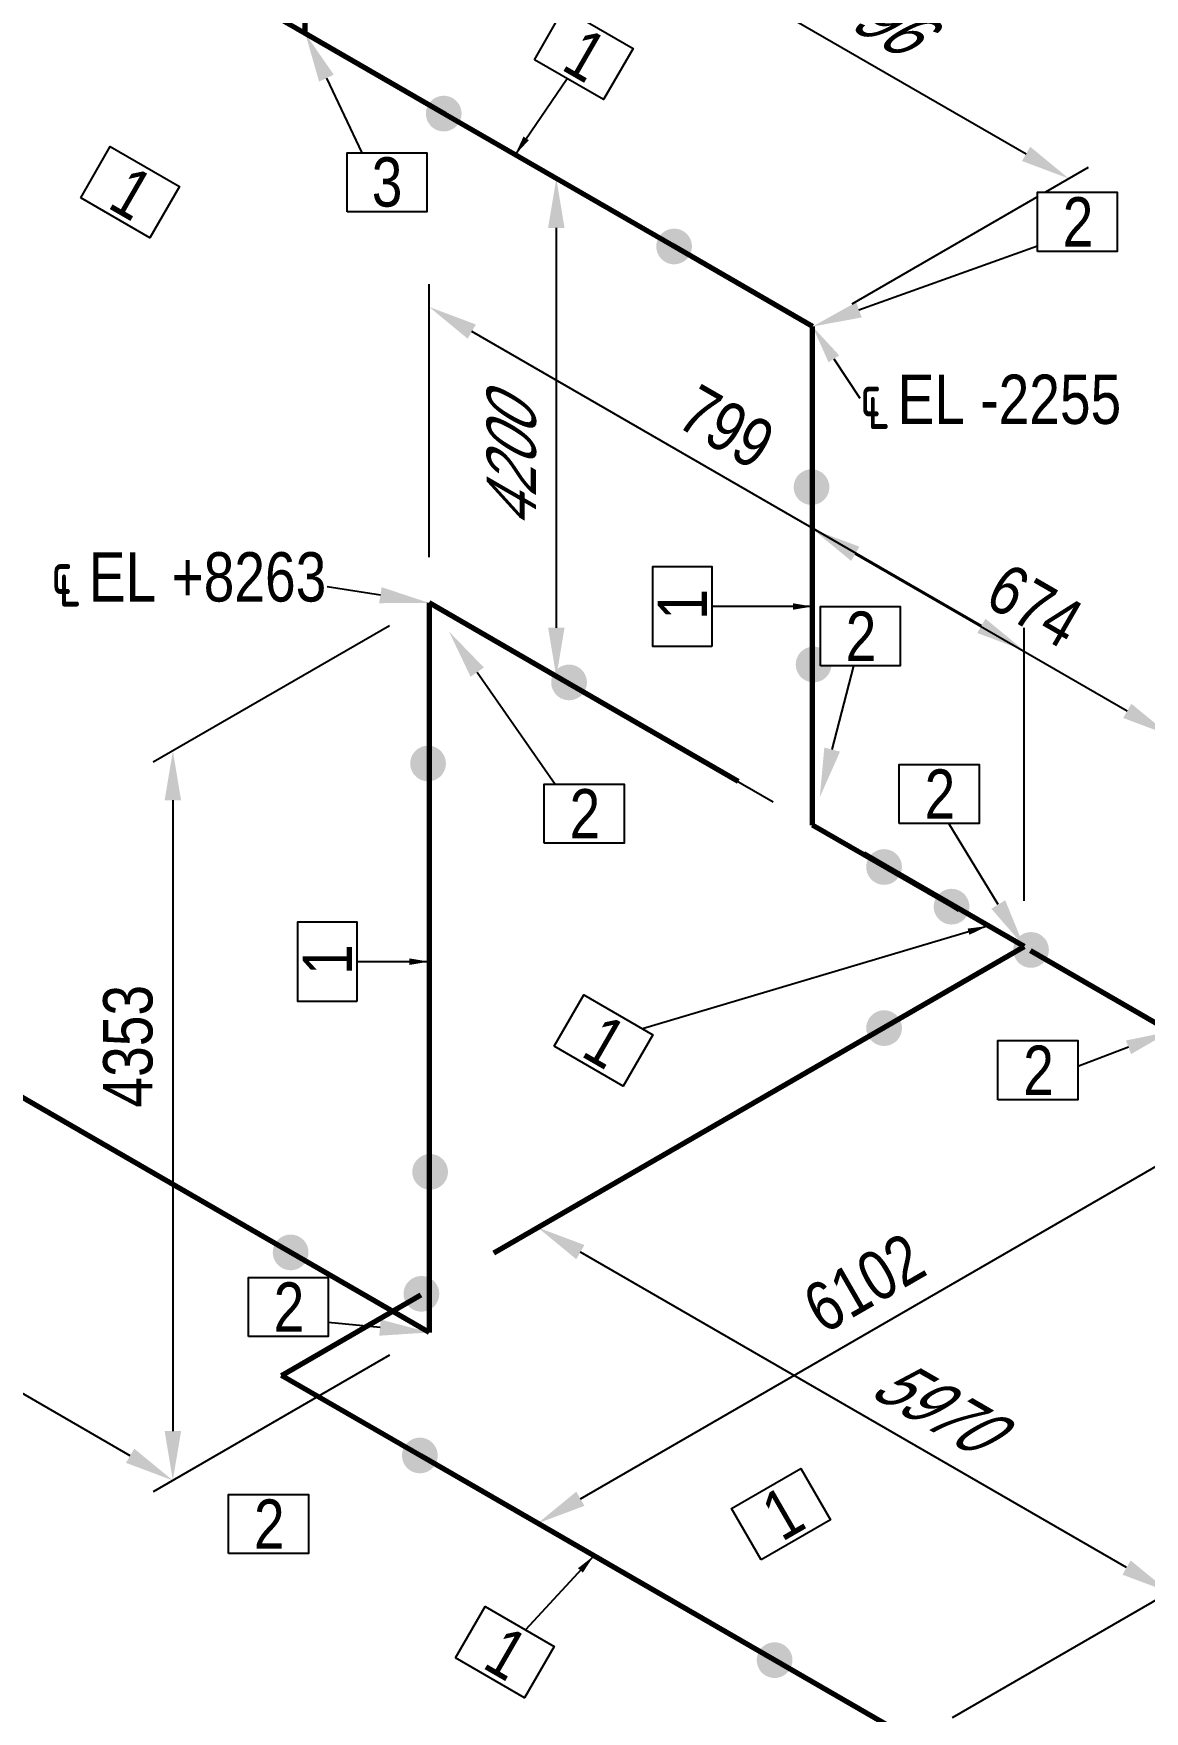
# Model space of a CAD drawing. Header units: millimetres. Extents: x 0 to 594, y 0 to 420.
# Drawn here: x 206.3 to 262.6, y 194.9 to 279.9 of the extents above; entities that cross this region are included whole.
import ezdxf
from ezdxf import colors
from ezdxf.entities.mleader import LeaderData, LeaderLine
from ezdxf.enums import TextEntityAlignment as Align
from ezdxf.math import Vec2, Vec3

# ---------------------------------------------------------------- set-up
doc = ezdxf.new("R2010")
doc.units = ezdxf.units.MM
doc.header["$LTSCALE"] = 0.25
for name, color, linetype in [('용접', 1, 'Continuous'), ('주석', 7, 'Continuous'), ('치수', 1, 'Continuous')]:
    doc.layers.add(name, color=color, linetype=linetype)
doc.layers.add('파이프', color=3, linetype='Continuous', lineweight=70)
doc.styles.add('AdskIsoAnnotation', font='arial.ttf', dxfattribs={"width": 0.8, "height": 1})
doc.styles.add('AdskIsoMetric', font='arial.ttf', dxfattribs={"width": 0.8, "height": 2.5})
doc.styles.add('AdskIsoMetric-30', font='arial.ttf', dxfattribs={"width": 0.8, "height": 2.5})
doc.styles.add('AdskIsoMetric30', font='arial.ttf', dxfattribs={"width": 0.8, "oblique": 30, "height": 2.5})
doc.styles.get("Standard").update_dxf_attribs({"font": 'arial.ttf'})
doc.dimstyles.new('AdskIsoMetric', dxfattribs={"dimtxt": 2.5, "dimasz": 2.5, "dimexe": 1, "dimexo": 2, "dimgap": 0.8, "dimtad": 1, "dimdec": 0, "dimrnd": 1, "dimzin": 0, "dimdsep": 46, "dimtxsty": 'AdskIsoMetric', "dimcen": 0, "dimclrt": 7, "dimadec": 0, "dimazin": 0, "dimtfac": 1, "dimtdec": 0, "dimtmove": 1, "dimatfit": 3, "dimfxl": 0, "dimfrac": 2, "dimtolj": 1, "dimtzin": 0, "dimarcsym": 0})

# ---------------------------------------------------------------- blocks, each defined once
blk = doc.blocks.new('*D61')
at = {"layer": 'Defpoints', "color": 0}
for p in [(263.938, 244.327), (245.817, 239.789), (263.938, 229.327)]:
    blk.add_point(p, dxfattribs=at)
at = {"layer": '치수', "color": 0, "lineweight": -2}
for p, q in [((247.982, 253.539), (261.773, 245.577)), ((263.938, 231.636), (263.938, 245.481))]:
    blk.add_line(p, q, dxfattribs=at)
at = {"layer": '치수', "color": 0}
for points in [[(248.19, 253.899), (247.774, 253.178), (245.817, 254.789)], [(261.981, 245.937), (261.564, 245.216), (263.938, 244.327)]]:
    blk.add_solid(points, dxfattribs=at)
at = {"layer": '치수', "color": 7, "insert": (257.077, 250.905), "char_height": 2.5, "attachment_point": 5, "rotation": 330, "style": 'AdskIsoMetric-30'}
blk.add_mtext('\\A1;674', dxfattribs=at)
blk = doc.blocks.new('*D62')
at = {"layer": 'Defpoints', "color": 0}
for p in [(245.817, 265.057), (232.827, 247.289), (245.817, 239.789)]:
    blk.add_point(p, dxfattribs=at)
at = {"layer": '치수', "color": 0, "lineweight": -2}
for p, q in [((232.827, 270.057), (232.827, 249.789)), ((243.817, 240.943), (231.827, 247.866))]:
    blk.add_line(p, q, dxfattribs=at)
at = {"layer": '치수', "color": 0}
for points in [[(232.41, 270.057), (233.243, 270.057), (232.827, 272.557)], [(232.41, 249.789), (233.243, 249.789), (232.827, 247.289)]]:
    blk.add_solid(points, dxfattribs=at)
at = {"layer": '치수', "color": 7, "insert": (230.56, 257.929), "char_height": 2.5, "attachment_point": 5, "rotation": 90, "style": 'AdskIsoMetric30'}
blk.add_mtext('\\A1;4200', dxfattribs=at)
blk = doc.blocks.new('*D65')
at = {"layer": 'Defpoints', "color": 0}
for p in [(220.1, 279.905), (258.807, 272.557), (245.817, 265.057)]:
    blk.add_point(p, dxfattribs=at)
at = {"layer": '치수', "color": 0, "lineweight": -2}
for p, q in [((222.1, 281.06), (234.09, 287.982)), ((235.255, 286.155), (256.642, 273.807)), ((247.817, 266.212), (259.807, 273.134))]:
    blk.add_line(p, q, dxfattribs=at)
at = {"layer": '치수', "color": 0}
for points in [[(235.464, 286.516), (235.047, 285.794), (233.09, 287.405)], [(256.851, 274.168), (256.434, 273.446), (258.807, 272.557)]]:
    blk.add_solid(points, dxfattribs=at)
at = {"layer": '치수', "color": 7, "insert": (248.215, 281.289), "char_height": 2.5, "attachment_point": 5, "rotation": 330, "style": 'AdskIsoMetric30'}
blk.add_mtext('\\A1;4396', dxfattribs=at)
blk = doc.blocks.new('*D79')
at = {"layer": 'Defpoints', "color": 0}
for p in [(163.424, 250.42), (150.434, 242.92), (226.377, 214.075)]:
    blk.add_point(p, dxfattribs=at)
at = {"layer": '치수', "color": 0, "lineweight": -2}
for p, q in [((161.424, 249.265), (149.434, 242.343)), ((211.221, 207.825), (152.599, 241.67)), ((224.377, 212.92), (212.386, 205.997))]:
    blk.add_line(p, q, dxfattribs=at)
at = {"layer": '치수', "color": 0}
for points in [[(152.807, 242.031), (152.39, 241.309), (150.434, 242.92)], [(211.429, 208.185), (211.013, 207.464), (213.386, 206.575)]]:
    blk.add_solid(points, dxfattribs=at)
at = {"layer": '치수', "color": 7, "insert": (184.176, 226.056), "char_height": 2.5, "attachment_point": 5, "rotation": 330.00008, "style": 'AdskIsoMetric30'}
blk.add_mtext('\\A1;2703', dxfattribs=at)
blk = doc.blocks.new('*D80')
at = {"layer": 'Defpoints', "color": 0}
for p in [(226.377, 251.05), (226.377, 214.075), (213.386, 206.575)]:
    blk.add_point(p, dxfattribs=at)
at = {"layer": '치수', "color": 0, "lineweight": -2}
for p, q in [((224.377, 249.895), (212.386, 242.972)), ((213.386, 241.05), (213.386, 209.075)), ((224.377, 212.92), (212.386, 205.997))]:
    blk.add_line(p, q, dxfattribs=at)
at = {"layer": '치수', "color": 0}
for points in [[(212.97, 241.05), (213.803, 241.05), (213.386, 243.55)], [(212.97, 209.075), (213.803, 209.075), (213.386, 206.575)]]:
    blk.add_solid(points, dxfattribs=at)
at = {"layer": '치수', "color": 7, "insert": (211.12, 228.58), "char_height": 2.5, "attachment_point": 5, "rotation": 90, "style": 'AdskIsoMetric-30'}
blk.add_mtext('\\A1;4353', dxfattribs=at)
blk = doc.blocks.new('*D81')
at = {"layer": 'Defpoints', "color": 0}
for p in [(226.377, 266.05), (226.377, 251.05), (256.54, 233.635)]:
    blk.add_point(p, dxfattribs=at)
at = {"layer": '치수', "color": 0, "lineweight": -2}
for p, q in [((226.377, 253.359), (226.377, 267.204)), ((254.375, 249.885), (228.542, 264.8)), ((256.54, 235.944), (256.54, 249.789))]:
    blk.add_line(p, q, dxfattribs=at)
at = {"layer": '치수', "color": 0}
for points in [[(228.75, 265.16), (228.333, 264.439), (226.377, 266.05)], [(254.584, 250.245), (254.167, 249.524), (256.54, 248.635)]]:
    blk.add_solid(points, dxfattribs=at)
at = {"layer": '치수', "color": 7, "insert": (241.458, 259.959), "char_height": 2.5, "attachment_point": 5, "rotation": 330.00008, "style": 'AdskIsoMetric-30'}
blk.add_mtext('\\A1;799', dxfattribs=at)
blk = doc.blocks.new('*D82')
at = {"layer": 'Defpoints', "color": 0}
for p in [(256.54, 233.635), (269.531, 226.135), (218.889, 211.897)]:
    blk.add_point(p, dxfattribs=at)
at = {"layer": '치수', "color": 0, "lineweight": -2}
for p, q in [((258.54, 232.48), (270.531, 225.557)), ((234.045, 205.647), (267.366, 224.885))]:
    blk.add_line(p, q, dxfattribs=at)
at = {"layer": '치수', "color": 0}
for points in [[(267.157, 225.245), (267.574, 224.524), (269.531, 226.135)], [(233.837, 206.007), (234.253, 205.286), (231.88, 204.397)]]:
    blk.add_solid(points, dxfattribs=at)
at = {"layer": '치수', "color": 7, "insert": (248.439, 216.574), "char_height": 2.5, "attachment_point": 5, "rotation": 30.00011, "style": 'AdskIsoMetric-30'}
blk.add_mtext('\\A1;6102', dxfattribs=at)
blk = doc.blocks.new('*D83')
at = {"layer": 'Defpoints', "color": 0}
for p in [(231.88, 219.397), (218.889, 211.897), (250.911, 193.409)]:
    blk.add_point(p, dxfattribs=at)
at = {"layer": '치수', "color": 0, "lineweight": -2}
for p, q in [((261.736, 202.159), (234.045, 218.147)), ((252.911, 194.564), (264.901, 201.486))]:
    blk.add_line(p, q, dxfattribs=at)
at = {"layer": '치수', "color": 0}
for points in [[(234.253, 218.507), (233.837, 217.786), (231.88, 219.397)], [(261.944, 202.52), (261.528, 201.798), (263.901, 200.909)]]:
    blk.add_solid(points, dxfattribs=at)
at = {"layer": '치수', "color": 7, "insert": (251.917, 210.445), "char_height": 2.5, "attachment_point": 5, "rotation": 330.00009, "style": 'AdskIsoMetric30'}
blk.add_mtext('\\A1;5970', dxfattribs=at)
blk = doc.blocks.new('엘보우-7-Iso2DSkew90')
at = {"color": 0, "linetype": 'ByBlock', "lineweight": -2, "extrusion": (0, 0.816497, 0.57735)}
for p, q in [((0, 0), (-7.071, 4.082)), ((0, 0), (0, 0)), ((-7.071, -4.082), (0, 0))]:
    blk.add_line(p, q, dxfattribs=at)
blk = doc.blocks.new('엘보우-8-Iso2DSkew90')
at = {"color": 0, "linetype": 'ByBlock', "lineweight": -2, "extrusion": (-1.25693e-09, -0.816497, -0.57735)}
for p, q in [((0, 0), (7.071, 4.082)), ((0, 0), (0, 0)), ((7.071, -4.082), (0, 0))]:
    blk.add_line(p, q, dxfattribs=at)
blk = doc.blocks.new('엘보우-9-Iso2DSkew90')
at = {"color": 0, "linetype": 'ByBlock', "lineweight": -2, "extrusion": (0, 0.816497, 0.57735)}
for p, q in [((0, 0), (-7.071, 4.082)), ((0, 0), (0, 0)), ((-7.071, -4.082), (0, 0))]:
    blk.add_line(p, q, dxfattribs=at)
blk = doc.blocks.new('엘보우-1-Iso2DSkew180')
at = {"color": 0, "linetype": 'ByBlock', "lineweight": -2, "extrusion": (0.707105, 0.408249, -0.577351)}
for p, q in [((0, 8.165), (0, 0)), ((0, 0), (-7.071, 4.082)), ((0, 0), (0, 0))]:
    blk.add_line(p, q, dxfattribs=at)
blk = doc.blocks.new('엘보우-11-Iso2DSkew90')
at = {"color": 0, "linetype": 'ByBlock', "lineweight": -2, "extrusion": (-0.707106, -0.408249, 0.577351)}
for p, q in [((0, 0), (0, -8.165)), ((0, 0), (0, 0)), ((7.071, -4.082), (0, 0))]:
    blk.add_line(p, q, dxfattribs=at)
blk = doc.blocks.new('엘보우-15-Iso2DSkew90')
at = {"color": 0, "linetype": 'ByBlock', "lineweight": -2, "extrusion": (-1.14282e-09, -0.816497, -0.57735)}
for p, q in [((0, 0), (-7.071, 4.082)), ((7.071, 4.082), (0, 0)), ((0, 0), (0, 0))]:
    blk.add_line(p, q, dxfattribs=at)
blk = doc.blocks.new('엘보우-16-Iso2DSkew90')
at = {"color": 0, "linetype": 'ByBlock', "lineweight": -2, "extrusion": (0.707107, 0.408248, -0.57735)}
for p, q in [((0, 0), (0, 8.165)), ((0, 0), (0, 0)), ((7.071, -4.082), (0, 0))]:
    blk.add_line(p, q, dxfattribs=at)
blk = doc.blocks.new('엘보우-3-Iso2DSkew0')
at = {"color": 0, "linetype": 'ByBlock', "lineweight": -2, "extrusion": (-0.707107, -0.408248, 0.57735)}
for p, q in [((0, 0), (-7.071, 4.082)), ((0, 0), (0, 0)), ((0, -8.165), (0, 0))]:
    blk.add_line(p, q, dxfattribs=at)
blk = doc.blocks.new('티-1-Iso2DSkew90')
at = {"color": 0, "linetype": 'ByBlock', "lineweight": -2, "extrusion": (0.707107, 0.408248, -0.57735)}
for p, q in [((0, 0), (0, 8.165)), ((0, 0), (-7.071, 4.082)), ((7.071, -4.082), (0, 0))]:
    blk.add_line(p, q, dxfattribs=at)
blk = doc.blocks.new('Buttweld')
at = {"lineweight": -2}
blk.add_hatch(color=0, dxfattribs=at).paths.add_polyline_path([(0.044, -0.0026), (0.0433, 0.0053), (0.0413, 0.0129), (0.0379, 0.02), (0.0334, 0.0265), (0.0278, 0.0321), (0.0214, 0.0366), (0.0142, 0.0399), (0.0066, 0.042), (-0.0013, 0.0427), (-0.0091, 0.042), (-0.0168, 0.0399), (-0.0239, 0.0366), (-0.0304, 0.0321), (-0.036, 0.0265), (-0.0405, 0.02), (-0.0438, 0.0129), (-0.0459, 0.0053), (-0.0466, -0.0026), (-0.0459, -0.0105), (-0.0438, -0.0181), (-0.0405, -0.0252), (-0.036, -0.0317), (-0.0304, -0.0373), (-0.0239, -0.0418), (-0.0168, -0.0452), (-0.0091, -0.0472), (-0.0013, -0.0479), (0.0066, -0.0472), (0.0142, -0.0452), (0.0214, -0.0418), (0.0278, -0.0373), (0.0334, -0.0317), (0.0379, -0.0252), (0.0413, -0.0181), (0.0433, -0.0105)], is_closed=False, flags=0)
blk = doc.blocks.new('AnnoRect')
at = {"color": 0, "linetype": 'ByBlock', "lineweight": -2}
blk.add_wipeout([(-0.81, -0.6), (-0.81, 0.6), (0.81, 0.6), (0.81, -0.6)], dxfattribs=at)
blk.add_lwpolyline([(-0.81, -0.6), (-0.81, 0.6), (0.81, 0.6), (0.81, -0.6)], close=True, dxfattribs=at)
at = {"color": 0, "linetype": 'ByBlock', "lineweight": -2, "style": 'AdskIsoAnnotation', "width": 0.8}
blk.add_attdef('XX', text='', height=1, dxfattribs=at).set_placement((0, 0), align=Align.MIDDLE_CENTER)

msp = doc.modelspace()

# ---------------------------------------------------------------- linework, layer by layer
at = {"layer": '파이프'}
for points in [[(238.7459, 269.1395), (227.1709, 275.8224)], [(245.817, 247.9536), (245.817, 256.8921)], [(242.0511, 241.9999), (233.4476, 246.9671)], [(219.3055, 218.157), (170.4951, 246.3376)], [(226.3766, 242.8846), (226.3766, 222.2395)], [(249.4693, 237.717), (248.415, 238.3257)], [(253.2458, 235.4996), (252.888, 235.7062)], [(256.8667, 233.4091), (256.8667, 233.4091)], [(229.652, 218.1105), (249.4694, 229.5521)], [(225.9605, 215.9791), (225.9605, 215.9791)], [(243.8397, 197.4916), (225.9605, 207.8141)]]:
    msp.add_lwpolyline(points, dxfattribs=at)

# ---------------------------------------------------------------- block references
at = {"layer": '용접', "xscale": 20, "yscale": 20, "zscale": 20}
for p, rotation in [((227.1709, 275.8224), 269.999999978686), ((238.7459, 269.1395), 89.99999997897929), ((245.817, 256.8921), 270), ((245.817, 247.9536), 90), ((233.4476, 246.9671), 179.9999845375017), ((226.3766, 242.8846), 270.0000000310353), ((256.8667, 233.4091), 180), ((226.3766, 222.2395), 90.00000003091408), ((219.3055, 218.157), 90.00011276618494), ((225.9605, 215.9791), 179.9998872113633), ((225.9605, 207.8141), 269.9998872130324), ((243.8397, 197.4916), 89.99988721303241)]:
    msp.add_blockref('Buttweld', p, dxfattribs=dict(at, rotation=rotation))
for p in [(249.4693, 237.717), (252.888, 235.7062), (249.4694, 229.5521)]:
    msp.add_blockref('Buttweld', p, dxfattribs=at)
at = {"layer": '주석'}
ref = msp.add_blockref('AnnoRect', (211.2171, 271.8665), dxfattribs=dict(at, xscale=2.5, yscale=2.5, zscale=2.5, rotation=330.000078489857))
ref.add_attrib('XX_001', '1', (210.0071, 271.1158), dxfattribs={"layer": '0', "color": 0, "linetype": 'ByBlock', "lineweight": -2, "height": 2.5, "rotation": 330.000078, "style": 'AdskIsoAnnotation', "width": 0.8})
at = {"layer": '파이프'}
for name, p in [('티-1-Iso2DSkew90', (220.0999, 279.9048)), ('엘보우-3-Iso2DSkew0', (245.817, 265.0571)), ('엘보우-11-Iso2DSkew90', (226.3766, 251.0496)), ('엘보우-16-Iso2DSkew90', (245.817, 239.7887)), ('엘보우-9-Iso2DSkew90', (256.5404, 233.6345)), ('엘보우-15-Iso2DSkew90', (263.9377, 229.3266)), ('엘보우-1-Iso2DSkew180', (226.3766, 214.0745)), ('엘보우-8-Iso2DSkew90', (218.8894, 211.8966)), ('엘보우-7-Iso2DSkew90', (250.9108, 193.4091))]:
    msp.add_blockref(name, p, dxfattribs=at)

# ---------------------------------------------------------------- texts
at = {"layer": '주석', "char_height": 2.5, "attachment_point": 7, "style": 'AdskIsoAnnotation'}
for s, insert in [('{\\Q0;℄ EL -2255}', (248.2171, 259.8665)), ('{\\Q0;℄ EL +8263}', (207.2171, 250.8665))]:
    msp.add_mtext(s, dxfattribs=dict(at, insert=insert))

# ---------------------------------------------------------------- dimensions: what is measured, and where the dimension line sits
at = {"layer": '치수'}
for base, p1, p2, angle, text, override, picture, middle in [((258.8073, 272.5571), (220.0999, 279.9048), (245.817, 265.0571), 330, '4396', {"dimtad": 0, "dimlfac": 148.02984, "dimtxsty": 'AdskIsoMetric30', "dimse1": 0, "dimse2": 0, "dimsd1": 0, "dimsd2": 0, "dimtmove": 1}, '*D65', (248.2151, 281.2894)), ((232.8266, 247.2887), (245.817, 265.0571), (245.817, 239.7887), 270, '4200', {"dimtad": 0, "dimlfac": 166.234312, "dimtxsty": 'AdskIsoMetric30', "dimse1": 1, "dimse2": 0, "dimsd1": 0, "dimsd2": 0, "dimtmove": 1}, '*D62', (230.5603, 257.9293)), ((226.3766, 266.0496), (256.5404, 233.6345), (226.3766, 251.0496), 150.000078, '799', {"dimtad": 0, "dimlfac": 22.934949, "dimtxsty": 'AdskIsoMetric-30', "dimse1": 0, "dimse2": 0, "dimsd1": 0, "dimsd2": 0, "dimtmove": 1}, '*D81', (241.4585, 259.959)), ((263.9377, 244.3266), (245.817, 239.7887), (263.9377, 229.3266), 330, '674', {"dimtad": 0, "dimlfac": 32.198162, "dimtxsty": 'AdskIsoMetric-30', "dimse1": 1, "dimse2": 0, "dimsd1": 0, "dimsd2": 0, "dimtmove": 1}, '*D61', (257.0771, 250.9045)), ((213.3862, 206.5745), (226.3766, 251.0496), (226.3766, 214.0745), 270, '4353', {"dimtad": 0, "dimlfac": 117.720398, "dimtxsty": 'AdskIsoMetric-30', "dimse1": 0, "dimse2": 0, "dimsd1": 0, "dimsd2": 0, "dimtmove": 1}, '*D80', (211.1199, 228.5796)), ((150.4336, 242.9201), (226.3766, 214.0745), (163.424, 250.4201), 150.000083, '2703', {"dimtad": 0, "dimlfac": 37.189587, "dimtxsty": 'AdskIsoMetric30', "dimse1": 0, "dimse2": 0, "dimsd1": 0, "dimsd2": 0, "dimtmove": 1}, '*D79', (184.1762, 226.0557)), ((269.5308, 226.1346), (218.8894, 211.8966), (256.5404, 233.6345), 30.000108, '6102', {"dimtad": 0, "dimlfac": 140.343967, "dimtxsty": 'AdskIsoMetric-30', "dimse1": 1, "dimse2": 0, "dimsd1": 0, "dimsd2": 0, "dimtmove": 1}, '*D82', (248.439, 216.5741)), ((231.8798, 219.3966), (250.9108, 193.4091), (218.8894, 211.8966), 150.000095, '5970', {"dimtad": 0, "dimlfac": 161.462879, "dimtxsty": 'AdskIsoMetric30', "dimse1": 0, "dimse2": 1, "dimsd1": 0, "dimsd2": 0, "dimtmove": 1}, '*D83', (251.9165, 210.4453))]:
    dim = msp.add_linear_dim(base=base, p1=p1, p2=p2, angle=angle, text=text, dimstyle='AdskIsoMetric', override=override, dxfattribs=at)
    dim.commit()
    dim.dimension.update_dxf_attribs({"geometry": picture, "text_midpoint": middle, "dimtype": 160})

# ---------------------------------------------------------------- leaders
at = {"layer": '주석'}
ml = msp.add_multileader_mtext('Standard', dxfattribs=at)
ml.set_content('')
ml.set_leader_properties()
ml.build(insert=Vec2(0, 0))
ml.multileader.update_dxf_attribs({"dogleg_length": 0, "arrow_head_size": 2.5})
ctx = ml.context
ctx.base_point, ctx.arrow_head_size, ctx.plane_origin = Vec3(222.9671, 273.8665), 2.5, Vec3(-7.7829, -25.1335)
notes = []
notes.append((ctx, [(0, (1, 1, 0), (222.9671, 273.8665), (-1, 0), 0, [(0, [(220.0999, 279.9048)], 0, [])])]))
ctx.mtext, ml.multileader.dxf.content_type = None, 0
ml = msp.add_multileader_mtext('Standard', dxfattribs=at)
ml.set_content('')
ml.set_leader_properties()
ml.build(insert=Vec2(0, 0))
ml.multileader.update_dxf_attribs({"dogleg_length": 0, "arrow_head_size": 0})
ctx = ml.context
ctx.base_point, ctx.arrow_head_size, ctx.plane_origin = Vec3(233.3693, 277.624), 0, Vec3(-7.7829, -25.1335)
notes.append((ctx, [(0, (1, 1, 0), (233.3693, 277.624), (-1, 0), 0, [(0, [(230.7355, 273.7644)], 0, [])])]))
ctx.mtext, ml.multileader.dxf.content_type = None, 0
ml = msp.add_multileader_mtext('Standard', dxfattribs=at)
ml.set_content('')
ml.set_leader_properties()
ml.build(insert=Vec2(0, 0))
ml.multileader.update_dxf_attribs({"dogleg_length": 0, "arrow_head_size": 2.5})
ctx = ml.context
ctx.base_point, ctx.arrow_head_size, ctx.plane_origin = Vec3(257.2171, 269.1522), 2.5, Vec3(-7.7829, -25.1335)
notes.append((ctx, [(0, (1, 1, 0), (257.2171, 269.1522), (-1, 0), 0, [(0, [(245.817, 265.0571)], 0, [])])]))
ctx.mtext, ml.multileader.dxf.content_type = None, 0
ml = msp.add_multileader_mtext('Standard', dxfattribs=at)
ml.set_content('')
ml.set_leader_properties()
ml.build(insert=Vec2(0, 0))
ml.multileader.update_dxf_attribs({"dogleg_length": 0, "arrow_head_size": 1.9612})
ctx = ml.context
ctx.base_point, ctx.arrow_head_size, ctx.plane_origin = Vec3(248.2171, 261.4194), 1.9612, Vec3(-7.7829, -25.1335)
notes.append((ctx, [(0, (1, 1, 0), (248.2171, 261.4194), (-1, 0), 0, [(0, [(245.817, 265.0571)], 0, [])])]))
ctx.mtext, ml.multileader.dxf.content_type = None, 0
ml = msp.add_multileader_mtext('Standard', dxfattribs=at)
ml.set_content('')
ml.set_leader_properties()
ml.build(insert=Vec2(0, 0))
ml.multileader.update_dxf_attribs({"dogleg_length": 0, "arrow_head_size": 2.5})
ctx = ml.context
ctx.base_point, ctx.arrow_head_size, ctx.plane_origin = Vec3(221.2171, 251.8665), 2.5, Vec3(-7.7829, -25.1335)
notes.append((ctx, [(0, (1, 1, 0), (221.2171, 251.8665), (-1, 0), 0, [(0, [(226.3766, 251.0496)], 0, [])])]))
ctx.mtext, ml.multileader.dxf.content_type = None, 0
ml = msp.add_multileader_mtext('Standard', dxfattribs=at)
ml.set_content('')
ml.set_leader_properties()
ml.build(insert=Vec2(0, 0))
ml.multileader.update_dxf_attribs({"dogleg_length": 0, "arrow_head_size": 0})
ctx = ml.context
ctx.base_point, ctx.arrow_head_size, ctx.plane_origin = Vec3(240.7171, 250.8665), 0, Vec3(-7.7829, -25.1335)
notes.append((ctx, [(0, (1, 1, 0), (240.7171, 250.8665), (-1, 0), 0, [(0, [(245.817, 250.8665)], 0, [])])]))
ctx.mtext, ml.multileader.dxf.content_type = None, 0
ml = msp.add_multileader_mtext('Standard', dxfattribs=at)
ml.set_content('')
ml.set_leader_properties()
ml.build(insert=Vec2(0, 0))
ml.multileader.update_dxf_attribs({"dogleg_length": 0, "arrow_head_size": 2.5})
ctx = ml.context
ctx.base_point, ctx.arrow_head_size, ctx.plane_origin = Vec3(232.7626, 241.8665), 2.5, Vec3(-7.7829, -25.1335)
notes.append((ctx, [(0, (1, 1, 0), (232.7626, 241.8665), (-1, 0), 0, [(0, [(227.3894, 249.5931)], 0, [])])]))
ctx.mtext, ml.multileader.dxf.content_type = None, 0
ml = msp.add_multileader_mtext('Standard', dxfattribs=at)
ml.set_content('')
ml.set_leader_properties()
ml.build(insert=Vec2(0, 0))
ml.multileader.update_dxf_attribs({"dogleg_length": 0, "arrow_head_size": 2.5})
ctx = ml.context
ctx.base_point, ctx.arrow_head_size, ctx.plane_origin = Vec3(247.9171, 247.8665), 2.5, Vec3(-7.7829, -25.1335)
notes.append((ctx, [(0, (1, 1, 0), (247.9171, 247.8665), (-1, 0), 0, [(0, [(246.1829, 241.1961)], 0, [])])]))
ctx.mtext, ml.multileader.dxf.content_type = None, 0
ml = msp.add_multileader_mtext('Standard', dxfattribs=at)
ml.set_content('')
ml.set_leader_properties()
ml.build(insert=Vec2(0, 0))
ml.multileader.update_dxf_attribs({"dogleg_length": 0, "arrow_head_size": 2.5})
ctx = ml.context
ctx.base_point, ctx.arrow_head_size, ctx.plane_origin = Vec3(252.7171, 239.8665), 2.5, Vec3(-7.7829, -25.1335)
notes.append((ctx, [(0, (1, 1, 0), (252.7171, 239.8665), (-1, 0), 0, [(0, [(256.5404, 233.6345)], 0, [])])]))
ctx.mtext, ml.multileader.dxf.content_type = None, 0
ml = msp.add_multileader_mtext('Standard', dxfattribs=at)
ml.set_content('')
ml.set_leader_properties()
ml.build(insert=Vec2(0, 0))
ml.multileader.update_dxf_attribs({"dogleg_length": 0, "arrow_head_size": 0})
ctx = ml.context
ctx.base_point, ctx.arrow_head_size, ctx.plane_origin = Vec3(237.1954, 229.4564), 0, Vec3(-7.7829, -25.1335)
notes.append((ctx, [(0, (1, 1, 0), (237.1954, 229.4564), (-1, 0), 0, [(0, [(254.6814, 234.6707)], 0, [])])]))
ctx.mtext, ml.multileader.dxf.content_type = None, 0
ml = msp.add_multileader_mtext('Standard', dxfattribs=at)
ml.set_content('')
ml.set_leader_properties()
ml.build(insert=Vec2(0, 0))
ml.multileader.update_dxf_attribs({"dogleg_length": 0, "arrow_head_size": 0})
ctx = ml.context
ctx.base_point, ctx.arrow_head_size, ctx.plane_origin = Vec3(222.7171, 232.8665), 0, Vec3(-7.7829, -25.1335)
notes.append((ctx, [(0, (1, 1, 0), (222.7171, 232.8665), (-1, 0), 0, [(0, [(226.3766, 232.8665)], 0, [])])]))
ctx.mtext, ml.multileader.dxf.content_type = None, 0
ml = msp.add_multileader_mtext('Standard', dxfattribs=at)
ml.set_content('')
ml.set_leader_properties()
ml.build(insert=Vec2(0, 0))
ml.multileader.update_dxf_attribs({"dogleg_length": 0, "arrow_head_size": 2.2499})
ctx = ml.context
ctx.base_point, ctx.arrow_head_size, ctx.plane_origin = Vec3(259.2647, 227.549), 2.2499, Vec3(-7.7829, -25.1335)
notes.append((ctx, [(0, (1, 1, 0), (259.2647, 227.549), (-1, 0), 0, [(0, [(263.9377, 229.3266)], 0, [])])]))
ctx.mtext, ml.multileader.dxf.content_type = None, 0
ml = msp.add_multileader_mtext('Standard', dxfattribs=at)
ml.set_content('')
ml.set_leader_properties()
ml.build(insert=Vec2(0, 0))
ml.multileader.update_dxf_attribs({"dogleg_length": 0, "arrow_head_size": 2.5})
ctx = ml.context
ctx.base_point, ctx.arrow_head_size, ctx.plane_origin = Vec3(221.2647, 214.574), 2.5, Vec3(-7.7829, -25.1335)
notes.append((ctx, [(0, (1, 1, 0), (221.2647, 214.574), (-1, 0), 0, [(0, [(226.3766, 214.0745)], 0, [])])]))
ctx.mtext, ml.multileader.dxf.content_type = None, 0
ml = msp.add_multileader_mtext('Standard', dxfattribs=at)
ml.set_content('')
ml.set_leader_properties()
ml.build(insert=Vec2(0, 0))
ml.multileader.update_dxf_attribs({"dogleg_length": 0, "arrow_head_size": 0})
ctx = ml.context
ctx.base_point, ctx.arrow_head_size, ctx.plane_origin = Vec3(231.2603, 198.9963), 0, Vec3(-7.7829, -25.1335)
notes.append((ctx, [(0, (1, 1, 0), (231.2603, 198.9963), (-1, 0), 0, [(0, [(234.7284, 202.752)], 0, [])])]))
ctx.mtext, ml.multileader.dxf.content_type = None, 0
for ctx, leaders in notes:
    for number, flags, end, landing, length, lines in leaders:
        leader = LeaderData()
        leader.index, (leader.has_last_leader_line, leader.has_dogleg_vector, leader.attachment_direction) = number, flags
        leader.last_leader_point, leader.dogleg_vector, leader.dogleg_length = Vec3(end), Vec3(landing), length
        for number, points, colour, breaks in lines:
            line = LeaderLine()
            line.index, line.vertices, line.color, line.breaks = number, Vec3.list(points), colors.encode_raw_color(colour), breaks
            leader.lines.append(line)
        ctx.leaders.append(leader)

# ---------------------------------------------------------------- next in the draw order: block references
ref = msp.add_blockref('AnnoRect', (234.2171, 278.8665), dxfattribs=dict(at, xscale=2.5, yscale=2.5, zscale=2.5, rotation=329.9999999413969))
ref.add_attrib('XX_001', '1', (233.0071, 278.1158), dxfattribs={"layer": '0', "color": 0, "linetype": 'ByBlock', "lineweight": -2, "height": 2.5, "rotation": 330, "style": 'AdskIsoAnnotation', "width": 0.8})
ref = msp.add_blockref('AnnoRect', (224.2409, 272.3665), dxfattribs=dict(at, xscale=2.5, yscale=2.5, zscale=2.5))
ref.add_attrib('XX_001', '3', (223.4687, 271.1336), dxfattribs={"layer": '0', "color": 0, "linetype": 'ByBlock', "lineweight": -2, "height": 2.5, "style": 'AdskIsoAnnotation', "width": 0.8})
ref = msp.add_blockref('AnnoRect', (259.2409, 270.3665), dxfattribs=dict(at, xscale=2.5, yscale=2.5, zscale=2.5))
ref.add_attrib('XX_001', '2', (258.4967, 269.1114), dxfattribs={"layer": '0', "color": 0, "linetype": 'ByBlock', "lineweight": -2, "height": 2.5, "style": 'AdskIsoAnnotation', "width": 0.8})
ref = msp.add_blockref('AnnoRect', (239.2171, 250.8665), dxfattribs=dict(at, xscale=2.500000000000001, yscale=2.500000000000001, zscale=2.500000000000001, rotation=89.99999994003777))
ref.add_attrib('XX_001', '1', (240.4722, 250.1939), dxfattribs={"layer": '0', "color": 0, "linetype": 'ByBlock', "lineweight": -2, "height": 2.5, "rotation": 90, "style": 'AdskIsoAnnotation', "width": 0.8})
ref = msp.add_blockref('AnnoRect', (248.2409, 249.3665), dxfattribs=dict(at, xscale=2.5, yscale=2.5, zscale=2.5))
ref.add_attrib('XX_001', '2', (247.4967, 248.1114), dxfattribs={"layer": '0', "color": 0, "linetype": 'ByBlock', "lineweight": -2, "height": 2.5, "style": 'AdskIsoAnnotation', "width": 0.8})
ref = msp.add_blockref('AnnoRect', (252.2409, 241.3665), dxfattribs=dict(at, xscale=2.5, yscale=2.5, zscale=2.5))
ref.add_attrib('XX_001', '2', (251.4967, 240.1114), dxfattribs={"layer": '0', "color": 0, "linetype": 'ByBlock', "lineweight": -2, "height": 2.5, "style": 'AdskIsoAnnotation', "width": 0.8})
ref = msp.add_blockref('AnnoRect', (234.2409, 240.3665), dxfattribs=dict(at, xscale=2.5, yscale=2.5, zscale=2.5))
ref.add_attrib('XX_001', '2', (233.4967, 239.1114), dxfattribs={"layer": '0', "color": 0, "linetype": 'ByBlock', "lineweight": -2, "height": 2.5, "style": 'AdskIsoAnnotation', "width": 0.8})
ref = msp.add_blockref('AnnoRect', (221.2171, 232.8665), dxfattribs=dict(at, xscale=2.5, yscale=2.5, zscale=2.5, rotation=89.99999994367754))
ref.add_attrib('XX_001', '1', (222.4722, 232.1939), dxfattribs={"layer": '0', "color": 0, "linetype": 'ByBlock', "lineweight": -2, "height": 2.5, "rotation": 90, "style": 'AdskIsoAnnotation', "width": 0.8})
ref = msp.add_blockref('AnnoRect', (235.2171, 228.8665), dxfattribs=dict(at, xscale=2.5, yscale=2.5, zscale=2.5, rotation=329.9999999399082))
ref.add_attrib('XX_001', '1', (234.0071, 228.1158), dxfattribs={"layer": '0', "color": 0, "linetype": 'ByBlock', "lineweight": -2, "height": 2.5, "rotation": 330, "style": 'AdskIsoAnnotation', "width": 0.8})
ref = msp.add_blockref('AnnoRect', (257.2409, 227.3665), dxfattribs=dict(at, xscale=2.5, yscale=2.5, zscale=2.5))
ref.add_attrib('XX_001', '2', (256.4967, 226.1114), dxfattribs={"layer": '0', "color": 0, "linetype": 'ByBlock', "lineweight": -2, "height": 2.5, "style": 'AdskIsoAnnotation', "width": 0.8})
ref = msp.add_blockref('AnnoRect', (219.2409, 215.3665), dxfattribs=dict(at, xscale=2.5, yscale=2.5, zscale=2.5))
ref.add_attrib('XX_001', '2', (218.4967, 214.1114), dxfattribs={"layer": '0', "color": 0, "linetype": 'ByBlock', "lineweight": -2, "height": 2.5, "style": 'AdskIsoAnnotation', "width": 0.8})
ref = msp.add_blockref('AnnoRect', (244.2171, 204.8665), dxfattribs=dict(at, xscale=2.500000000000001, yscale=2.500000000000001, zscale=2.500000000000001, rotation=30.00010822213917))
ref.add_attrib('XX_001', '1', (244.2622, 203.4433), dxfattribs={"layer": '0', "color": 0, "linetype": 'ByBlock', "lineweight": -2, "height": 2.5, "rotation": 30.000108, "style": 'AdskIsoAnnotation', "width": 0.8})
ref = msp.add_blockref('AnnoRect', (218.2409, 204.3665), dxfattribs=dict(at, xscale=2.5, yscale=2.5, zscale=2.5))
ref.add_attrib('XX_001', '2', (217.4967, 203.1114), dxfattribs={"layer": '0', "color": 0, "linetype": 'ByBlock', "lineweight": -2, "height": 2.5, "style": 'AdskIsoAnnotation', "width": 0.8})
ref = msp.add_blockref('AnnoRect', (230.2171, 197.8665), dxfattribs=dict(at, xscale=2.500000000000001, yscale=2.500000000000001, zscale=2.500000000000001, rotation=330.000094933435))
ref.add_attrib('XX_001', '1', (229.0071, 197.1158), dxfattribs={"layer": '0', "color": 0, "linetype": 'ByBlock', "lineweight": -2, "height": 2.5, "rotation": 330.000095, "style": 'AdskIsoAnnotation', "width": 0.8})

doc.saveas('drawing.dxf')
